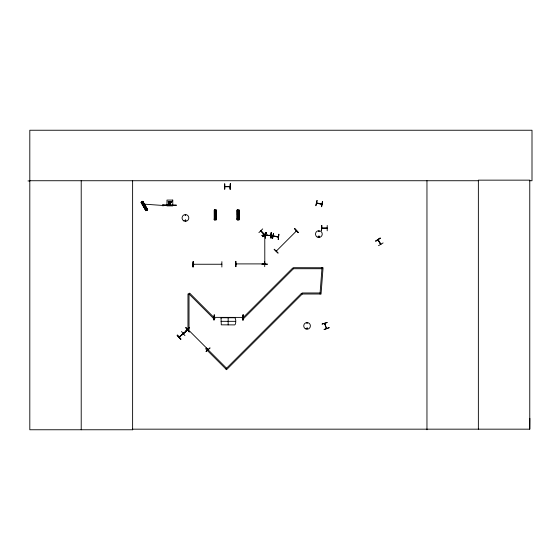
<?xml version="1.0" encoding="UTF-8"?>
<svg xmlns="http://www.w3.org/2000/svg" width="560" height="560" viewBox="0 0 560 560"><rect width="100%" height="100%" fill="white"/><g stroke="black" fill="none" stroke-linecap="round" stroke-linejoin="round"><path stroke-width="0.84" d="M529.382 180.733L532 180.733L532 130.242L29.806 130.242L29.806 429.758L132.692 429.758L132.622 429.17L529.767 429.17L529.844 418.341M187.992 329.791L187.684 329.497M260.827 230.951L264.369 234.661M325.059 323.904L324.835 323.365M326.48 328.405L324.646 323.554M264.544 235.452L264.845 235.823M264.537 263.515L264.81 263.977M185.15 215.152L185.696 215.012L185.213 215.285M306.782 323.043L307.314 323.26L306.831 322.98M319.151 231.371L318.612 231.147L319.095 231.427M319.214 236.663C318.577 235.354 318.423 237.58 319.144 236.733M307.426 328.398C306.348 329.378 307.083 327.446 307.342 328.237M307.545 328.398C306.068 330.071 307.076 326.452 307.482 328.636M272.377 238.574L273.56 233.345L272.356 238.567M272.608 238.609L273.483 233.331M273.616 236.166L273.119 235.886M277.739 236.936L278.39 236.803M317.044 200.501L315.854 205.723L317.058 200.501M317.051 203.364L316.68 203.007L321.853 204.197M321.244 204.092L321.895 203.959M321.496 206.696L322.406 201.425M321.692 206.731L322.623 201.46M264.803 263.921L264.782 235.396L264.803 235.858M187.642 329.378L187.964 329.735M207.473 349.251L207.907 349.643M264.621 234.577L261.023 230.769M276.171 250.971L276.591 250.544L276.332 251.111M296.569 230.839L296.058 231.007M380.891 244.153L380.653 243.796M185.129 220.255C185.409 221.683 186.13 219.576 185.22 220.206M185.892 220.696C185.507 218.666 184.429 221.634 185.787 220.773M318.416 236.313C319.501 238.735 319.417 235.13 318.738 236.103M179.067 336.98L179.592 336.854M182.679 333.886L183.134 333.501M184.009 333.074L183.358 333.305L184.968 332.262M221.739 264.495L221.368 264.201M377.909 239.785L380.674 244.356M296.247 231.196L296.436 230.706M179.13 336.889L183.253 333.697M183.421 333.214L187.593 330.022M183.932 333.06L183.505 333.459M236.516 264.138L236.089 263.9L264.635 263.9L264.208 264.145M266.21 235.508C281.246 235.683 254.786 235.529 270.935 235.515M242.319 317.429L242.914 317.422M214.368 317.366L242.837 317.401M321.902 228.053L327.089 227.969M324.66 323.428L326.431 328.482M170.345 203.308L171.822 201.705L168.175 201.705L168.994 204.379L170.597 204.155L170.597 201.705M185.633 331.023L189.588 327.411L185.801 331.191M274.127 249.368L277.949 253.106M294.784 228.697L298.403 232.652L294.805 228.676M296.191 231.217L296.527 230.874L276.346 251.062M207.732 349.132L207.865 349.601M206.115 351.505L210.063 347.879L206.087 351.477M225.827 368.963L301.518 293.272L302.253 294.007L320.089 294.007L320.089 292.971L302.253 292.971L302.253 294.007L226.562 369.698L205.639 348.782L206.381 348.04L226.562 368.228M258.902 232.638L262.71 228.879M262.682 236.551L266.504 232.806M168.994 204.379L170.002 203.413L169.631 203.042M170.688 202.776L171.822 201.705L170.604 202.349M171.822 201.705L170.597 202.818L169.407 202.818L169.407 201.705M180.866 339.087L177.156 335.216L180.838 339.108M183.253 333.641C171.584 343.644 187.621 329.98 181.937 334.894M183.519 333.41L187.502 330.008L183.568 333.424M184.933 335.608L181.51 331.492M319.095 236.796L318.703 236.845M380.142 238.077L375.725 241.108L380.135 238.056M375.718 241.094L380.268 238.28M378.217 240.338L378.119 239.659M378.518 245.672L383.103 242.907M141.666 203.112L143.213 202.216M141.995 203.679L143.542 202.79M142.485 204.526L144.032 203.637M142.919 205.282L144.466 204.393M143.409 206.136L144.956 205.24M145.516 209.776L147.063 208.887M145.397 210.168L147.455 208.978M145.432 210.231L147.49 209.041M322.14 324.058L327.264 322.483L322.133 324.037M324.1 329.413L329.126 327.579M324.163 329.602L329.203 327.789M236.068 263.865L236.558 263.879M242.802 317.639L242.431 317.639M229.992 186.669L224.749 186.424L230.104 186.424M207.648 349.132L207.998 349.468L187.81 329.287L188.153 329.623M321.741 204.176L316.596 203.259M278.243 237.02L273.098 236.103M321.881 228.221L327.145 228.207M321.832 225.47L321.566 230.825L321.755 225.47M327.215 230.79L327.222 225.435M265.3 232.743L265.363 238.091M262.017 235.319L270.914 235.291M235.718 261.317L235.774 266.672M264.67 261.317L264.719 266.672M193.732 264.25L193.249 264.257L221.851 264.25L221.326 264.46M236.103 264.103L236.628 264.082L236.145 264.117M193.305 264.467L193.732 264.439M262.017 264.089L267.365 264.054M262.017 264.285L267.372 264.278M221.865 267.022L221.872 261.667M28 180.943L29.806 180.936M29.806 180.733L478.366 180.733M224.749 183.841L224.749 189.196M169.785 201.775L170.212 201.775M169.407 201.999L170.597 201.999M170.597 203.336L169.407 203.336L169.365 204.379L168.175 201.705L169.407 204.155L170.597 204.155M168.959 204.974L171.038 204.974M163.723 205.03L176.351 205.121M168.182 205.254L169.505 205.247M163.723 205.331L168.182 205.03M168.959 205.345L176.351 205.268M237.062 210.098L239.127 210.084L239.127 219.758L237.062 219.765L237.104 210.098M214.382 211.078L216.167 211.078M237.202 211.078L238.987 211.078M214.382 211.729L216.167 211.729M237.202 211.729L238.987 211.729M214.382 212.716L216.167 212.716M237.202 212.716L238.987 212.716M214.382 213.584L216.167 213.584M237.202 213.584L238.987 213.584M214.382 214.564L216.167 214.564M237.202 214.564L238.987 214.564M214.382 218.771L216.167 218.771M237.202 218.771L238.987 218.771M214.081 219.128L216.461 219.051M236.901 219.051L239.281 219.128M214.998 219.758L215.544 219.758M237.825 219.758L238.364 219.758M214.242 219.765L216.307 219.758L216.3 210.084L214.242 210.098L214.249 219.765M221.018 321.335L235.291 321.335M273.238 235.851L278.334 236.789M143.255 204.085L163.723 205.52M193.676 264.194L193.207 264.467M378.168 239.743L380.849 244.174M380.667 244.272L377.958 239.869M316.673 203.056L321.783 203.91M273.189 236.117L278.362 236.985M324.667 323.505L324.863 323.988M229.523 186.641L229.502 186.732M264.572 263.984L264.81 263.508M294.623 228.865L298.41 232.645M274.281 249.207L278.089 252.966M260.792 230.958L264.446 234.745M185.801 327.817L189.252 331.905M177.331 335.069L180.81 339.136M177.177 335.195L180.656 339.262M142.716 201.362L147.553 209.734M142.604 201.432L147.427 209.804M142.534 201.467L147.336 209.86M142.415 201.537L147.231 209.916M142.331 201.586L147.126 209.979M147.014 210.042L146.545 210.315M146.433 210.392L141.589 202.02L146.328 210.455M141.463 202.097L146.23 210.511M141.358 202.16L146.125 210.567M141.19 202.251L146.006 210.637M141.162 202.272L145.929 210.679M230.104 186.725L224.84 186.788M271.026 232.708L271.061 238.056M265.524 232.743L265.559 238.091M242.97 314.839L243.005 320.194M235.942 261.317L235.977 266.672M193.137 261.674L193.137 267.022M529.767 429.17L529.767 180.152L478.366 180.152L478.366 429.17M426.958 180.733L426.958 429.758M239.12 210.084L239.085 219.758M239.001 210.084L238.987 219.758M238.847 219.758L238.777 210.084L238.735 219.758M238.637 219.758L238.546 210.084L238.511 219.758M237.685 210.098L237.692 219.765M237.531 210.098L237.566 219.765M237.419 210.098L237.454 219.765M237.3 210.098L237.342 219.765M237.188 210.098L237.202 219.765M230.181 183.841L230.181 189.196M228.158 317.765L228.158 324.905M224.679 183.841L224.714 189.196M216.181 210.084L216.167 219.758M216.027 210.084L216.027 219.758M215.957 210.084L215.95 219.758M215.803 210.084L215.817 219.758M215.684 210.084L215.677 219.758M214.872 210.098L214.865 219.765M214.746 210.098L214.83 219.765M214.634 210.098L214.732 219.765M214.592 210.098L214.599 219.765M214.48 210.098L214.403 219.765L214.368 210.098M163.723 204.512L163.723 205.849M162.533 204.512L162.533 205.849M132.615 180.733L132.615 429.758M81.214 180.733L81.214 429.758M322.028 267.68L320.012 294L321.048 294.084L323.064 267.757L293.482 267.68L293.482 268.723L243.019 319.179L242.284 318.444L292.747 267.988L293.482 268.723L322.028 268.723L322.028 267.68M143.549 205.163C144.039 206.675 144.732 204.092 143.549 205.163M214.886 213.969C215.369 215.481 216.076 212.919 214.886 213.969M221.039 318.157L221.284 324.835L234.773 324.905C236.131 324.471 236.131 318.199 234.773 317.765L221.543 317.765L221.039 318.157M237.706 213.969C238.196 215.488 238.889 212.905 237.706 213.969M278.901 234.269L278.215 239.582L278.831 234.255M189.728 293.216L188.986 293.951L214.221 319.179L214.956 318.444L189.728 293.216M266.483 232.778L262.836 236.712L266.483 232.778M185.969 327.67L189.224 331.933L185.948 327.691M142.835 201.292L141.057 202.335L145.894 210.7L147.672 209.664L142.835 201.292M271.25 232.701L270.984 238.056L271.25 232.701M267.365 235.025L262.017 235.354L267.365 235.025M193.179 261.674L192.941 267.022L193.165 261.674M214.242 314.839L213.976 320.194L214.2 314.839M243.194 314.839L242.928 320.194L243.166 314.839M230.398 183.841L230.139 189.196L230.398 183.841M172.767 200.081L166.971 200.081L166.971 205.877L172.767 205.877L172.767 200.081M189.014 293.979L187.971 293.979L187.971 329.658L189.014 329.658L189.014 293.979M305.396 328.783A3.339 3.339 0 0 0 310.401 325.892A3.339 3.339 0 0 0 305.396 323.001A3.339 3.339 0 0 0 305.396 328.783M317.177 236.999A3.388 3.388 0 0 0 322.252 234.073A3.388 3.388 0 0 0 317.177 231.14A3.388 3.388 0 0 0 317.177 236.999M183.75 220.864A3.388 3.388 0 0 0 188.825 217.931A3.388 3.388 0 0 0 183.75 214.998A3.388 3.388 0 0 0 183.75 220.864"/></g></svg>
